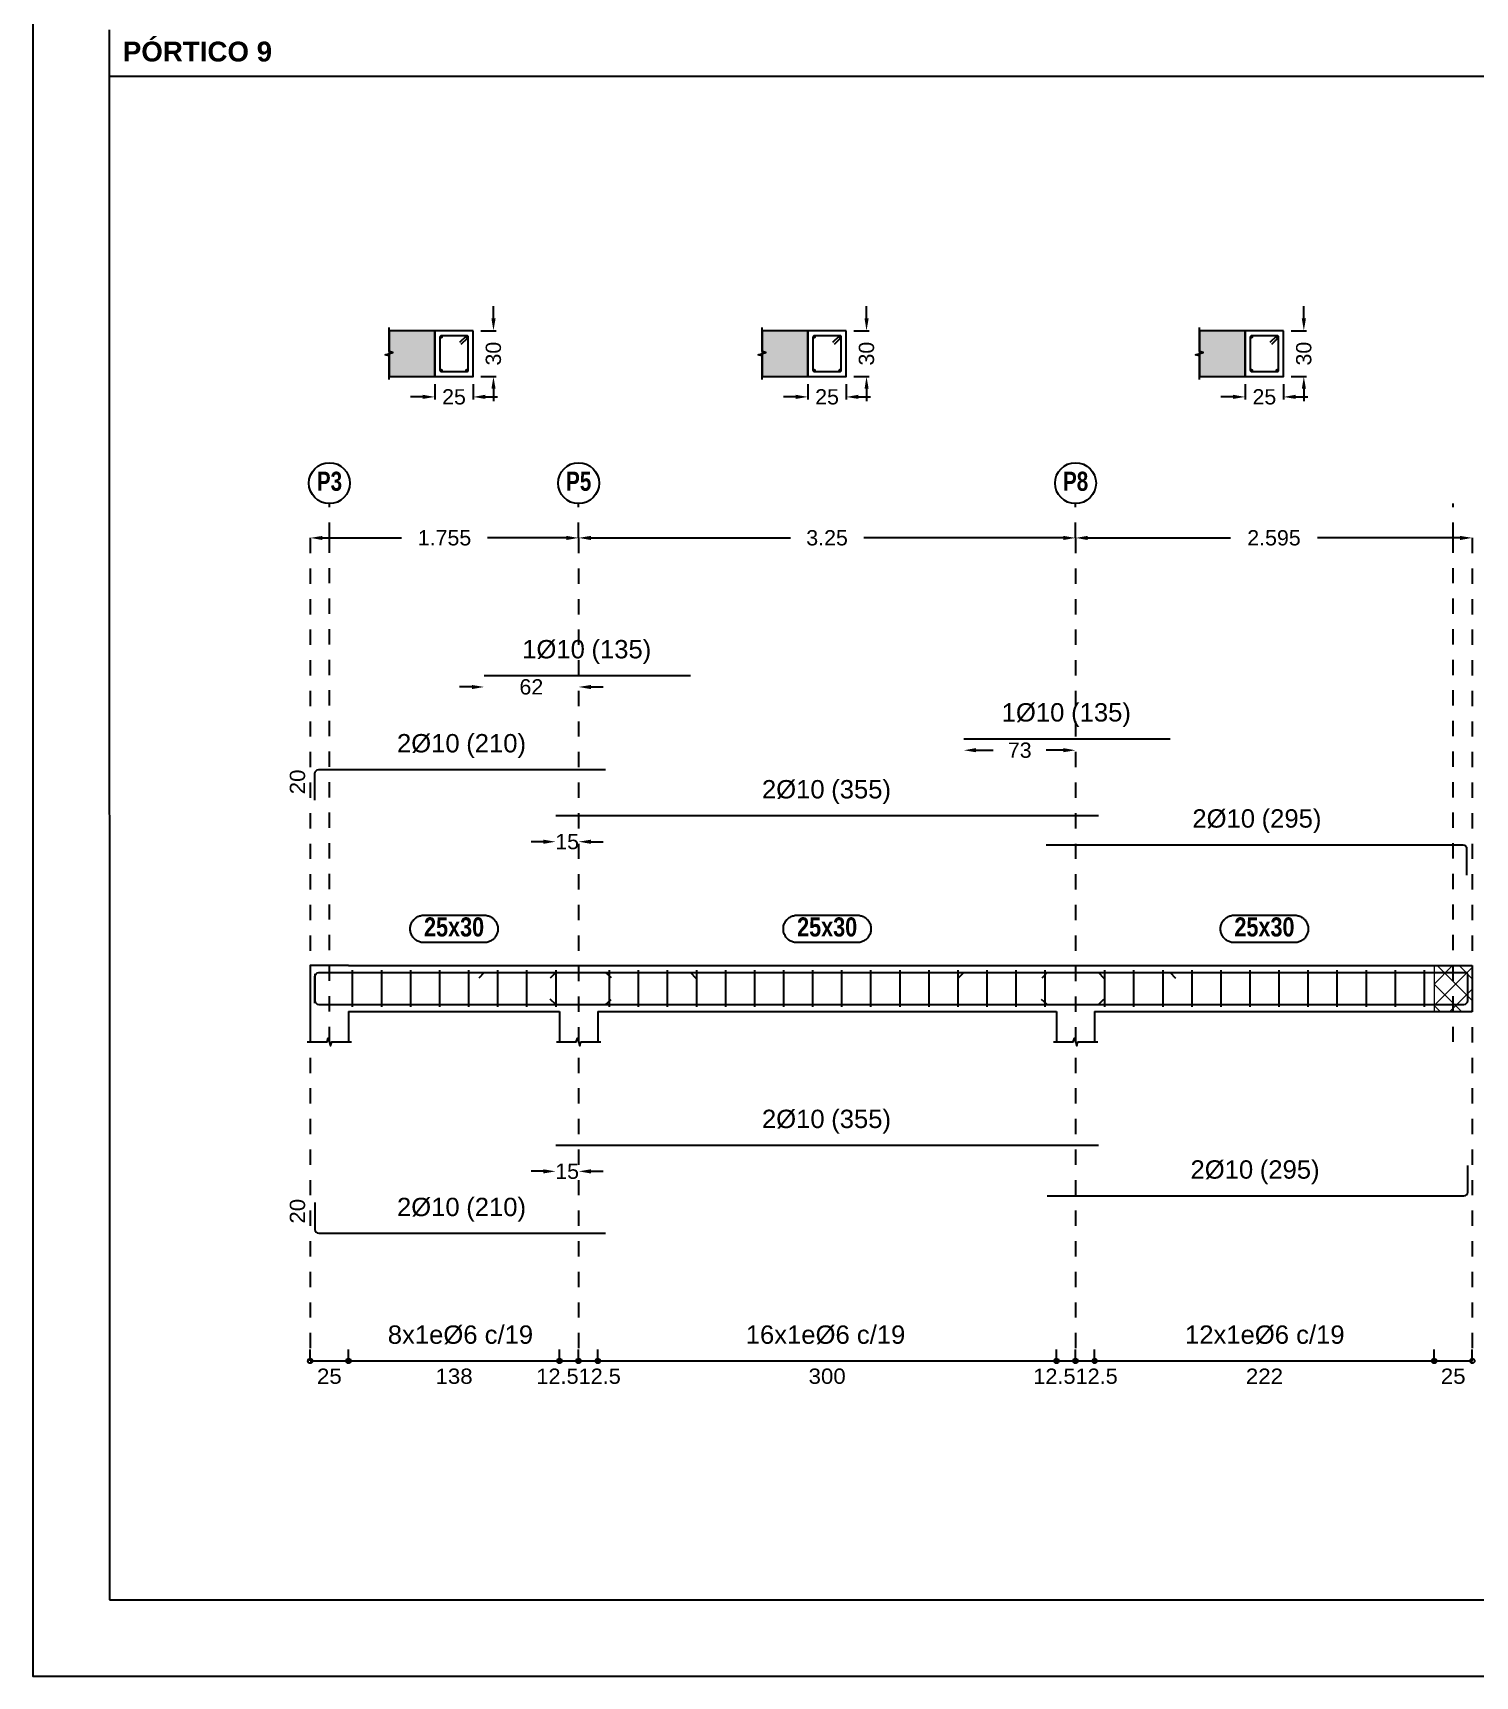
# Model space of a CAD drawing. Extents: x 2455 to 9764, y -806 to 181.
# Drawn here: x 5025.02 to 5034.45, y -500.15 to -489.4 of the extents above; entities that cross this region are included whole.
import ezdxf
from ezdxf.enums import TextEntityAlignment as Align

# ---------------------------------------------------------------- set-up
doc = ezdxf.new("R2010")
doc.units = 0
doc.header["$LTSCALE"] = 0.2
doc.header["$MEASUREMENT"] = 0
doc.linetypes.add('CYPE_RAYAPUNTO', pattern=[0.4125, 0.2025, -0.105, 0, -0.105])
doc.linetypes.add('PUNTOS2', pattern=[0.125, 0, -0.125])
doc.layers.add('01_cartela', color=6, linetype='CONTINUOUS', plot=False)
for name, color, linetype in [('01_cotas', 4, 'CONTINUOUS'), ('01_parcela', 7, 'CONTINUOUS'), ('01_primera', 5, 'CONTINUOUS'), ('01_texto cartela', 4, 'CONTINUOUS'), ('ALZ_CONT_NUDOS', 5, 'CONTINUOUS'), ('ALZ_CONT_VIG_HORMIGON', 5, 'CONTINUOUS'), ('ALZ_COT_COT_LIN_APOYOS', 120, 'CYPE_RAYAPUNTO'), ('ALZ_REF_REF_REFERENCIA', 3, 'CONTINUOUS'), ('ALZ_REF_TEXTO_REF_NOMBRE', 3, 'CONTINUOUS'), ('ARM_LONGITUDINAL_Ø10', 4, 'CONTINUOUS'), ('ARM_TRANSVERSAL_Ø6', 4, 'CONTINUOUS'), ('SEC_CONT_FORJADOS_SECCION', 8, 'CONTINUOUS'), ('SEC_CONT_VIG_HORMIGON_SECCION', 2, 'CONTINUOUS'), ('UNI_CORTANTES', 3, 'CONTINUOUS')]:
    doc.layers.add(name, color=color, linetype=linetype)
doc.layers.add('VIG_CARAS', color=5, linetype='CONTINUOUS', lineweight=9)
doc.styles.add('BERNARDO', font='GOTHICB.TTF')
doc.styles.add('CYPETXT_0.15', font='arial.ttf', dxfattribs={"height": 0.1})
doc.styles.add('Estilo1', font='swissel.ttf')
doc.styles.add('NIEVES2', font='sanss___.ttf')
doc.styles.add('NIEVES3', font='swisseb.ttf')
doc.styles.add('ROMANS', font='romans')
doc.dimstyles.new('DECIMAL-50', dxfattribs={"dimtxt": 0.08, "dimasz": 0.15, "dimexe": 0.05, "dimexo": 0.05, "dimgap": 0.09, "dimtad": 0, "dimzin": 0, "dimdsep": 46, "dimtxsty": 'ROMANS', "dimblk": 'DOTSMALL', "dimcen": 0.09, "dimclrt": 7, "dimadec": 0, "dimazin": 0, "dimtfac": 1.38, "dimtix": 1, "dimtofl": 0, "dimtmove": 2, "dimatfit": 3, "dimldrblk": 'OBLIQUE', "dimfxl": 1, "dimtolj": 1, "dimtzin": 0, "dimarcsym": 0})

# ---------------------------------------------------------------- blocks, each defined once
blk = doc.blocks.new('*D727')
at = {"layer": '01_cotas', "color": 0, "linetype": 'PUNTOS2', "lineweight": -2, "transparency": 16777216}
for p, q in [((5027.65, -491.698), (5027.65, -491.831)), ((5027.9, -491.698), (5027.9, -491.831))]:
    blk.add_line(p, q, dxfattribs=at)
at = {"layer": '01_cotas', "color": 0, "lineweight": -2, "transparency": 16777216}
for p, q in [((5027.57, -491.781), (5027.49, -491.781)), ((5027.98, -491.781), (5028.06, -491.781))]:
    blk.add_line(p, q, dxfattribs=at)
at = {"layer": '01_cotas', "color": 0, "transparency": 16777216}
for points in [[(5027.57, -491.767), (5027.57, -491.794), (5027.65, -491.781)], [(5027.98, -491.767), (5027.98, -491.794), (5027.9, -491.781)]]:
    blk.add_solid(points, dxfattribs=at)
at = {"layer": '01_cotas', "color": 5, "transparency": 16777216, "insert": (5027.775, -491.781), "char_height": 0.1, "attachment_point": 5, "style": 'Estilo1'}
blk.add_mtext('\\A1;25', dxfattribs=at)
blk = doc.blocks.new('*D728')
at = {"layer": '01_cotas', "color": 0, "lineweight": -2, "transparency": 16777216}
for p, q in [((5028.033, -491.268), (5028.033, -491.188)), ((5028.033, -491.728), (5028.033, -491.808))]:
    blk.add_line(p, q, dxfattribs=at)
at = {"layer": '01_cotas', "color": 0, "linetype": 'PUNTOS2', "lineweight": -2, "transparency": 16777216}
for p, q in [((5027.95, -491.348), (5028.083, -491.348)), ((5027.95, -491.648), (5028.083, -491.648))]:
    blk.add_line(p, q, dxfattribs=at)
at = {"layer": '01_cotas', "color": 0, "transparency": 16777216}
for points in [[(5028.02, -491.268), (5028.047, -491.268), (5028.033, -491.348)], [(5028.02, -491.728), (5028.047, -491.728), (5028.033, -491.648)]]:
    blk.add_solid(points, dxfattribs=at)
at = {"layer": '01_cotas', "color": 5, "transparency": 16777216, "insert": (5028.033, -491.498), "char_height": 0.1, "attachment_point": 5, "rotation": 90, "style": 'Estilo1'}
blk.add_mtext('\\A1;30', dxfattribs=at)
blk = doc.blocks.new('*D729')
at = {"layer": '01_cotas', "color": 0, "linetype": 'PUNTOS2', "lineweight": -2, "transparency": 16777216}
for p, q in [((5030.09, -491.698), (5030.09, -491.831)), ((5030.34, -491.698), (5030.34, -491.831))]:
    blk.add_line(p, q, dxfattribs=at)
at = {"layer": '01_cotas', "color": 0, "lineweight": -2, "transparency": 16777216}
for p, q in [((5030.01, -491.781), (5029.93, -491.781)), ((5030.42, -491.781), (5030.5, -491.781))]:
    blk.add_line(p, q, dxfattribs=at)
at = {"layer": '01_cotas', "color": 0, "transparency": 16777216}
for points in [[(5030.01, -491.767), (5030.01, -491.794), (5030.09, -491.781)], [(5030.42, -491.767), (5030.42, -491.794), (5030.34, -491.781)]]:
    blk.add_solid(points, dxfattribs=at)
at = {"layer": '01_cotas', "color": 5, "transparency": 16777216, "insert": (5030.215, -491.781), "char_height": 0.1, "attachment_point": 5, "style": 'Estilo1'}
blk.add_mtext('\\A1;25', dxfattribs=at)
blk = doc.blocks.new('*D730')
at = {"layer": '01_cotas', "color": 0, "lineweight": -2, "transparency": 16777216}
for p, q in [((5030.473, -491.268), (5030.473, -491.188)), ((5030.473, -491.728), (5030.473, -491.808))]:
    blk.add_line(p, q, dxfattribs=at)
at = {"layer": '01_cotas', "color": 0, "linetype": 'PUNTOS2', "lineweight": -2, "transparency": 16777216}
for p, q in [((5030.39, -491.348), (5030.523, -491.348)), ((5030.39, -491.648), (5030.523, -491.648))]:
    blk.add_line(p, q, dxfattribs=at)
at = {"layer": '01_cotas', "color": 0, "transparency": 16777216}
for points in [[(5030.46, -491.268), (5030.487, -491.268), (5030.473, -491.348)], [(5030.46, -491.728), (5030.487, -491.728), (5030.473, -491.648)]]:
    blk.add_solid(points, dxfattribs=at)
at = {"layer": '01_cotas', "color": 5, "transparency": 16777216, "insert": (5030.473, -491.498), "char_height": 0.1, "attachment_point": 5, "rotation": 90, "style": 'Estilo1'}
blk.add_mtext('\\A1;30', dxfattribs=at)
blk = doc.blocks.new('*D731')
at = {"layer": '01_cotas', "color": 0, "linetype": 'PUNTOS2', "lineweight": -2, "transparency": 16777216}
for p, q in [((5032.95, -491.698), (5032.95, -491.831)), ((5033.2, -491.698), (5033.2, -491.831))]:
    blk.add_line(p, q, dxfattribs=at)
at = {"layer": '01_cotas', "color": 0, "lineweight": -2, "transparency": 16777216}
for p, q in [((5032.87, -491.781), (5032.79, -491.781)), ((5033.28, -491.781), (5033.36, -491.781))]:
    blk.add_line(p, q, dxfattribs=at)
at = {"layer": '01_cotas', "color": 0, "transparency": 16777216}
for points in [[(5032.87, -491.767), (5032.87, -491.794), (5032.95, -491.781)], [(5033.28, -491.767), (5033.28, -491.794), (5033.2, -491.781)]]:
    blk.add_solid(points, dxfattribs=at)
at = {"layer": '01_cotas', "color": 5, "transparency": 16777216, "insert": (5033.075, -491.781), "char_height": 0.1, "attachment_point": 5, "style": 'Estilo1'}
blk.add_mtext('\\A1;25', dxfattribs=at)
blk = doc.blocks.new('*D732')
at = {"layer": '01_cotas', "color": 0, "lineweight": -2, "transparency": 16777216}
for p, q in [((5033.333, -491.268), (5033.333, -491.188)), ((5033.333, -491.728), (5033.333, -491.808))]:
    blk.add_line(p, q, dxfattribs=at)
at = {"layer": '01_cotas', "color": 0, "linetype": 'PUNTOS2', "lineweight": -2, "transparency": 16777216}
for p, q in [((5033.25, -491.348), (5033.383, -491.348)), ((5033.25, -491.648), (5033.383, -491.648))]:
    blk.add_line(p, q, dxfattribs=at)
at = {"layer": '01_cotas', "color": 0, "transparency": 16777216}
for points in [[(5033.32, -491.268), (5033.347, -491.268), (5033.333, -491.348)], [(5033.32, -491.728), (5033.347, -491.728), (5033.333, -491.648)]]:
    blk.add_solid(points, dxfattribs=at)
at = {"layer": '01_cotas', "color": 5, "transparency": 16777216, "insert": (5033.333, -491.498), "char_height": 0.1, "attachment_point": 5, "rotation": 90, "style": 'Estilo1'}
blk.add_mtext('\\A1;30', dxfattribs=at)
blk = doc.blocks.new('*D733')
at = {"layer": '01_cotas', "color": 0, "lineweight": -2, "transparency": 16777216}
for p, q in [((5026.915, -492.703), (5027.432, -492.703)), ((5028.51, -492.703), (5027.994, -492.703))]:
    blk.add_line(p, q, dxfattribs=at)
at = {"layer": '01_cotas', "color": 0, "transparency": 16777216}
for points in [[(5026.915, -492.69), (5026.915, -492.717), (5026.835, -492.703)], [(5028.51, -492.69), (5028.51, -492.717), (5028.59, -492.703)]]:
    blk.add_solid(points, dxfattribs=at)
at = {"layer": '01_cotas', "color": 5, "transparency": 16777216, "insert": (5027.713, -492.703), "char_height": 0.1, "attachment_point": 5, "style": 'Estilo1'}
blk.add_mtext('\\A1;1.755', dxfattribs=at)
blk = doc.blocks.new('*D734')
at = {"layer": '01_cotas', "color": 0, "lineweight": -2, "transparency": 16777216}
for p, q in [((5028.67, -492.703), (5029.975, -492.703)), ((5031.76, -492.703), (5030.455, -492.703))]:
    blk.add_line(p, q, dxfattribs=at)
at = {"layer": '01_cotas', "color": 0, "transparency": 16777216}
for points in [[(5028.67, -492.69), (5028.67, -492.717), (5028.59, -492.703)], [(5031.76, -492.69), (5031.76, -492.717), (5031.84, -492.703)]]:
    blk.add_solid(points, dxfattribs=at)
at = {"layer": '01_cotas', "color": 5, "transparency": 16777216, "insert": (5030.215, -492.703), "char_height": 0.1, "attachment_point": 5, "style": 'Estilo1'}
blk.add_mtext('\\A1;3.25', dxfattribs=at)
blk = doc.blocks.new('*D735')
at = {"layer": '01_cotas', "color": 0, "lineweight": -2, "transparency": 16777216}
for p, q in [((5031.92, -492.703), (5032.853, -492.703)), ((5034.355, -492.703), (5033.423, -492.703))]:
    blk.add_line(p, q, dxfattribs=at)
at = {"layer": '01_cotas', "color": 0, "transparency": 16777216}
for points in [[(5031.92, -492.69), (5031.92, -492.717), (5031.84, -492.703)], [(5034.355, -492.69), (5034.355, -492.717), (5034.435, -492.703)]]:
    blk.add_solid(points, dxfattribs=at)
at = {"layer": '01_cotas', "color": 5, "transparency": 16777216, "insert": (5033.138, -492.703), "char_height": 0.1, "attachment_point": 5, "style": 'Estilo1'}
blk.add_mtext('\\A1;2.595', dxfattribs=at)
blk = doc.blocks.new('*D736')
at = {"layer": '01_cotas', "color": 0, "lineweight": -2, "transparency": 16777216}
for p, q in [((5028.36, -494.69), (5028.28, -494.69)), ((5028.67, -494.69), (5028.75, -494.69))]:
    blk.add_line(p, q, dxfattribs=at)
at = {"layer": '01_cotas', "color": 0, "transparency": 16777216}
for points in [[(5028.36, -494.677), (5028.36, -494.704), (5028.44, -494.69)], [(5028.67, -494.677), (5028.67, -494.704), (5028.59, -494.69)]]:
    blk.add_solid(points, dxfattribs=at)
at = {"layer": '01_cotas', "color": 5, "transparency": 16777216, "insert": (5028.515, -494.69), "char_height": 0.1, "attachment_point": 5, "style": 'Estilo1'}
blk.add_mtext('\\A1;15', dxfattribs=at)
blk = doc.blocks.new('*D737')
at = {"layer": '01_cotas', "color": 0, "lineweight": -2, "transparency": 16777216}
for p, q in [((5028.36, -496.846), (5028.28, -496.846)), ((5028.67, -496.846), (5028.75, -496.846))]:
    blk.add_line(p, q, dxfattribs=at)
at = {"layer": '01_cotas', "color": 0, "transparency": 16777216}
for points in [[(5028.36, -496.833), (5028.36, -496.86), (5028.44, -496.846)], [(5028.67, -496.833), (5028.67, -496.86), (5028.59, -496.846)]]:
    blk.add_solid(points, dxfattribs=at)
at = {"layer": '01_cotas', "color": 5, "transparency": 16777216, "insert": (5028.515, -496.846), "char_height": 0.1, "attachment_point": 5, "style": 'Estilo1'}
blk.add_mtext('\\A1;15', dxfattribs=at)
blk = doc.blocks.new('*D738')
at = {"layer": '01_cotas', "color": 0, "lineweight": -2, "transparency": 16777216}
for p, q in [((5027.892, -493.678), (5027.812, -493.678)), ((5028.67, -493.678), (5028.75, -493.678))]:
    blk.add_line(p, q, dxfattribs=at)
at = {"layer": '01_cotas', "color": 0, "transparency": 16777216}
for points in [[(5027.892, -493.665), (5027.892, -493.692), (5027.972, -493.678)], [(5028.67, -493.665), (5028.67, -493.692), (5028.59, -493.678)]]:
    blk.add_solid(points, dxfattribs=at)
at = {"layer": '01_cotas', "color": 5, "transparency": 16777216, "insert": (5028.281, -493.678), "char_height": 0.1, "attachment_point": 5, "style": 'Estilo1'}
blk.add_mtext('\\A1;62', dxfattribs=at)
blk = doc.blocks.new('*D739')
at = {"layer": '01_cotas', "color": 0, "lineweight": -2, "transparency": 16777216}
for p, q in [((5031.189, -494.092), (5031.302, -494.092)), ((5031.76, -494.092), (5031.647, -494.092))]:
    blk.add_line(p, q, dxfattribs=at)
at = {"layer": '01_cotas', "color": 0, "transparency": 16777216}
for points in [[(5031.189, -494.078), (5031.189, -494.105), (5031.109, -494.092)], [(5031.76, -494.078), (5031.76, -494.105), (5031.84, -494.092)]]:
    blk.add_solid(points, dxfattribs=at)
at = {"layer": '01_cotas', "color": 5, "transparency": 16777216, "insert": (5031.475, -494.092), "char_height": 0.1, "attachment_point": 5, "style": 'Estilo1'}
blk.add_mtext('\\A1;73', dxfattribs=at)

msp = doc.modelspace()

# ---------------------------------------------------------------- hatches: boundary and pattern name
at = {"layer": 'SEC_CONT_FORJADOS_SECCION', "true_color": 0xdad7d3}
for points in [[(5027.35, -491.648), (5027.65, -491.648), (5027.65, -491.348), (5027.35, -491.348)], [(5029.79, -491.648), (5030.09, -491.648), (5030.09, -491.348), (5029.79, -491.348)], [(5032.65, -491.648), (5032.95, -491.648), (5032.95, -491.348), (5032.65, -491.348)]]:
    msp.add_hatch(color=254, dxfattribs=at).paths.add_polyline_path(points)

# ---------------------------------------------------------------- linework, layer by layer
at = {"layer": '01_cartela', "color": 3}
msp.add_lwpolyline([(5025.021, -478.613), (5025.021, -500.148), (5055.659, -500.148), (5055.659, -478.613)], close=True, dxfattribs=at)
at = {"layer": '01_parcela', "color": 7, "ltscale": 2.5}
for p, q in [((5025.52, -489.38), (5025.521, -499.648)), ((5025.521, -499.648), (5040.889, -499.648))]:
    msp.add_line(p, q, dxfattribs=at)
at = {"layer": '01_primera', "ltscale": 2.5}
msp.add_line((5025.52, -489.683), (5040.889, -489.683), dxfattribs=at)
at = {"layer": 'ALZ_CONT_NUDOS', "lineweight": 0}
for p, q in [((5034.185, -495.621), (5034.306, -495.5)), ((5034.185, -495.762), (5034.435, -495.512)), ((5034.435, -495.729), (5034.206, -495.5)), ((5034.435, -495.588), (5034.348, -495.5)), ((5034.365, -495.8), (5034.185, -495.621)), ((5034.289, -495.8), (5034.435, -495.654)), ((5034.224, -495.8), (5034.185, -495.762)), ((5034.43, -495.8), (5034.435, -495.795))]:
    msp.add_line(p, q, dxfattribs=at)
at = {"layer": 'ALZ_CONT_NUDOS'}
for p, q in [((5034.435, -495.5), (5034.435, -495.8)), ((5026.835, -495.8), (5026.835, -496)), ((5027.085, -495.8), (5027.085, -496)), ((5028.465, -495.8), (5028.465, -496)), ((5028.715, -495.8), (5028.715, -496)), ((5031.715, -495.8), (5031.715, -496)), ((5031.965, -495.8), (5031.965, -496))]:
    msp.add_line(p, q, dxfattribs=at)
for points in [[(5027.085, -495.5), (5026.835, -495.5), (5026.835, -495.8)], [(5028.465, -495.5), (5028.715, -495.5)], [(5031.715, -495.5), (5031.965, -495.5)], [(5034.185, -495.5), (5034.435, -495.5)], [(5034.185, -495.8), (5034.435, -495.8)], [(5026.815, -496), (5026.945, -496), (5026.953, -495.975), (5026.968, -496.025), (5026.975, -496), (5027.105, -496)], [(5028.445, -496), (5028.575, -496), (5028.583, -495.975), (5028.598, -496.025), (5028.605, -496), (5028.735, -496)], [(5031.695, -496), (5031.825, -496), (5031.833, -495.975), (5031.848, -496.025), (5031.855, -496), (5031.985, -496)]]:
    msp.add_lwpolyline(points, dxfattribs=at)
at = {"layer": 'ALZ_CONT_NUDOS', "lineweight": 0}
msp.add_lwpolyline([(5034.185, -495.5), (5034.185, -495.8), (5034.435, -495.8), (5034.435, -495.5), (5034.185, -495.5)], close=True, dxfattribs=at)
at = {"layer": 'ALZ_CONT_VIG_HORMIGON'}
for p, q in [((5027.085, -495.5), (5028.465, -495.5)), ((5028.715, -495.5), (5031.715, -495.5)), ((5031.965, -495.5), (5034.185, -495.5)), ((5027.085, -495.8), (5028.465, -495.8)), ((5028.715, -495.8), (5031.715, -495.8)), ((5031.965, -495.8), (5034.185, -495.8))]:
    msp.add_line(p, q, dxfattribs=at)
at = {"layer": 'ALZ_COT_COT_LIN_APOYOS'}
for p, q in [((5026.96, -492.703), (5026.96, -492.478)), ((5028.59, -492.703), (5028.59, -492.478)), ((5031.84, -492.703), (5031.84, -492.478)), ((5034.31, -492.703), (5034.31, -492.478)), ((5026.835, -492.703), (5026.835, -498.086)), ((5026.96, -496), (5026.96, -492.703)), ((5028.59, -492.703), (5028.59, -498.086)), ((5031.84, -492.703), (5031.84, -498.086)), ((5034.31, -496), (5034.31, -492.703)), ((5034.435, -492.703), (5034.435, -498.086))]:
    msp.add_line(p, q, dxfattribs=at)
at = {"layer": 'ALZ_REF_REF_REFERENCIA'}
for centre in [(5026.96, -492.345), (5028.59, -492.345), (5031.84, -492.345)]:
    msp.add_circle(centre, 0.134, dxfattribs=at)
at = {"layer": 'ALZ_REF_TEXTO_REF_NOMBRE', "color": 5}
for points in [[(5027.972, -495.17), (5027.978, -495.171), (5027.984, -495.171), (5027.99, -495.172), (5027.996, -495.174), (5028.001, -495.175), (5028.007, -495.178), (5028.012, -495.18), (5028.018, -495.183), (5028.023, -495.186), (5028.028, -495.19), (5028.032, -495.194), (5028.037, -495.198), (5028.041, -495.202), (5028.044, -495.207), (5028.048, -495.212), (5028.051, -495.217), (5028.054, -495.223), (5028.056, -495.228), (5028.058, -495.234), (5028.059, -495.24), (5028.061, -495.245), (5028.061, -495.251), (5028.062, -495.257), (5028.062, -495.263), (5028.061, -495.269), (5028.061, -495.275), (5028.059, -495.281), (5028.058, -495.287), (5028.056, -495.293), (5028.054, -495.298), (5028.051, -495.304), (5028.048, -495.309), (5028.044, -495.314), (5028.041, -495.319), (5028.037, -495.323), (5028.032, -495.327), (5028.028, -495.331), (5028.023, -495.335), (5028.018, -495.338), (5028.012, -495.341), (5028.007, -495.343), (5028.001, -495.345), (5027.996, -495.347), (5027.99, -495.349), (5027.984, -495.35), (5027.978, -495.35), (5027.972, -495.35), (5027.579, -495.35), (5027.573, -495.35), (5027.567, -495.35), (5027.561, -495.349), (5027.555, -495.347), (5027.549, -495.345), (5027.544, -495.343), (5027.538, -495.341), (5027.533, -495.338), (5027.528, -495.335), (5027.523, -495.331), (5027.519, -495.327), (5027.514, -495.323), (5027.51, -495.319), (5027.506, -495.314), (5027.503, -495.309), (5027.5, -495.304), (5027.497, -495.298), (5027.495, -495.293), (5027.493, -495.287), (5027.491, -495.281), (5027.49, -495.275), (5027.489, -495.269), (5027.489, -495.263), (5027.489, -495.257), (5027.489, -495.251), (5027.49, -495.245), (5027.491, -495.24), (5027.493, -495.234), (5027.495, -495.228), (5027.497, -495.223), (5027.5, -495.217), (5027.503, -495.212), (5027.506, -495.207), (5027.51, -495.202), (5027.514, -495.198), (5027.519, -495.194), (5027.523, -495.19), (5027.528, -495.186), (5027.533, -495.183), (5027.538, -495.18), (5027.544, -495.178), (5027.549, -495.175), (5027.555, -495.174), (5027.561, -495.172), (5027.567, -495.171), (5027.573, -495.171), (5027.579, -495.17), (5027.972, -495.17)], [(5030.412, -495.17), (5030.418, -495.171), (5030.424, -495.171), (5030.43, -495.172), (5030.436, -495.174), (5030.441, -495.175), (5030.447, -495.178), (5030.452, -495.18), (5030.458, -495.183), (5030.463, -495.186), (5030.468, -495.19), (5030.472, -495.194), (5030.477, -495.198), (5030.481, -495.202), (5030.484, -495.207), (5030.488, -495.212), (5030.491, -495.217), (5030.494, -495.223), (5030.496, -495.228), (5030.498, -495.234), (5030.499, -495.24), (5030.501, -495.245), (5030.501, -495.251), (5030.502, -495.257), (5030.502, -495.263), (5030.501, -495.269), (5030.501, -495.275), (5030.499, -495.281), (5030.498, -495.287), (5030.496, -495.293), (5030.494, -495.298), (5030.491, -495.304), (5030.488, -495.309), (5030.484, -495.314), (5030.481, -495.319), (5030.477, -495.323), (5030.472, -495.327), (5030.468, -495.331), (5030.463, -495.335), (5030.458, -495.338), (5030.452, -495.341), (5030.447, -495.343), (5030.441, -495.345), (5030.436, -495.347), (5030.43, -495.349), (5030.424, -495.35), (5030.418, -495.35), (5030.412, -495.35), (5030.019, -495.35), (5030.013, -495.35), (5030.007, -495.35), (5030.001, -495.349), (5029.995, -495.347), (5029.989, -495.345), (5029.984, -495.343), (5029.978, -495.341), (5029.973, -495.338), (5029.968, -495.335), (5029.963, -495.331), (5029.959, -495.327), (5029.954, -495.323), (5029.95, -495.319), (5029.946, -495.314), (5029.943, -495.309), (5029.94, -495.304), (5029.937, -495.298), (5029.935, -495.293), (5029.933, -495.287), (5029.931, -495.281), (5029.93, -495.275), (5029.929, -495.269), (5029.929, -495.263), (5029.929, -495.257), (5029.929, -495.251), (5029.93, -495.245), (5029.931, -495.24), (5029.933, -495.234), (5029.935, -495.228), (5029.937, -495.223), (5029.94, -495.217), (5029.943, -495.212), (5029.946, -495.207), (5029.95, -495.202), (5029.954, -495.198), (5029.959, -495.194), (5029.963, -495.19), (5029.968, -495.186), (5029.973, -495.183), (5029.978, -495.18), (5029.984, -495.178), (5029.989, -495.175), (5029.995, -495.174), (5030.001, -495.172), (5030.007, -495.171), (5030.013, -495.171), (5030.019, -495.17), (5030.412, -495.17)], [(5033.272, -495.17), (5033.278, -495.171), (5033.284, -495.171), (5033.29, -495.172), (5033.296, -495.174), (5033.301, -495.175), (5033.307, -495.178), (5033.312, -495.18), (5033.318, -495.183), (5033.323, -495.186), (5033.328, -495.19), (5033.332, -495.194), (5033.337, -495.198), (5033.341, -495.202), (5033.344, -495.207), (5033.348, -495.212), (5033.351, -495.217), (5033.354, -495.223), (5033.356, -495.228), (5033.358, -495.234), (5033.359, -495.24), (5033.361, -495.245), (5033.361, -495.251), (5033.362, -495.257), (5033.362, -495.263), (5033.361, -495.269), (5033.361, -495.275), (5033.359, -495.281), (5033.358, -495.287), (5033.356, -495.293), (5033.354, -495.298), (5033.351, -495.304), (5033.348, -495.309), (5033.344, -495.314), (5033.341, -495.319), (5033.337, -495.323), (5033.332, -495.327), (5033.328, -495.331), (5033.323, -495.335), (5033.318, -495.338), (5033.312, -495.341), (5033.307, -495.343), (5033.301, -495.345), (5033.296, -495.347), (5033.29, -495.349), (5033.284, -495.35), (5033.278, -495.35), (5033.272, -495.35), (5032.879, -495.35), (5032.873, -495.35), (5032.867, -495.35), (5032.861, -495.349), (5032.855, -495.347), (5032.849, -495.345), (5032.844, -495.343), (5032.838, -495.341), (5032.833, -495.338), (5032.828, -495.335), (5032.823, -495.331), (5032.819, -495.327), (5032.814, -495.323), (5032.81, -495.319), (5032.806, -495.314), (5032.803, -495.309), (5032.8, -495.304), (5032.797, -495.298), (5032.795, -495.293), (5032.793, -495.287), (5032.791, -495.281), (5032.79, -495.275), (5032.789, -495.269), (5032.789, -495.263), (5032.789, -495.257), (5032.789, -495.251), (5032.79, -495.245), (5032.791, -495.24), (5032.793, -495.234), (5032.795, -495.228), (5032.797, -495.223), (5032.8, -495.217), (5032.803, -495.212), (5032.806, -495.207), (5032.81, -495.202), (5032.814, -495.198), (5032.819, -495.194), (5032.823, -495.19), (5032.828, -495.186), (5032.833, -495.183), (5032.838, -495.18), (5032.844, -495.178), (5032.849, -495.175), (5032.855, -495.174), (5032.861, -495.172), (5032.867, -495.171), (5032.873, -495.171), (5032.879, -495.17), (5033.272, -495.17)]]:
    msp.add_lwpolyline(points, close=True, dxfattribs=at)
at = {"layer": 'ARM_LONGITUDINAL_Ø10'}
for p, q in [((5027.972, -495.546), (5027.937, -495.582)), ((5028.44, -495.546), (5028.405, -495.582)), ((5028.765, -495.546), (5028.804, -495.578)), ((5029.322, -495.546), (5029.357, -495.582)), ((5031.109, -495.546), (5031.073, -495.582)), ((5031.655, -495.546), (5031.62, -495.582)), ((5031.99, -495.546), (5032.026, -495.582)), ((5032.459, -495.546), (5032.494, -495.582)), ((5028.44, -495.754), (5028.405, -495.719)), ((5028.765, -495.754), (5028.804, -495.723)), ((5031.655, -495.754), (5031.618, -495.722)), ((5031.99, -495.754), (5032.026, -495.719))]:
    msp.add_line(p, q, dxfattribs=at)
for points in [[(5027.972, -493.603), (5029.322, -493.603)], [(5031.109, -494.017), (5032.459, -494.017)], [(5026.865, -494.418), (5026.865, -494.243), (5026.867, -494.234), (5026.873, -494.226), (5026.881, -494.22), (5026.89, -494.218), (5028.765, -494.218)], [(5028.44, -494.519), (5031.99, -494.519)], [(5031.648, -494.71), (5034.373, -494.71), (5034.383, -494.712), (5034.391, -494.718), (5034.396, -494.726), (5034.398, -494.735), (5034.398, -494.91)], [(5026.865, -495.746), (5026.865, -495.571), (5026.867, -495.562), (5026.873, -495.554), (5026.881, -495.548), (5026.89, -495.546), (5028.765, -495.546)], [(5026.865, -495.554), (5026.865, -495.729), (5026.867, -495.739), (5026.873, -495.747), (5026.881, -495.753), (5026.89, -495.754), (5028.765, -495.754)], [(5027.972, -495.546), (5029.322, -495.546)], [(5028.44, -495.546), (5031.99, -495.546)], [(5031.109, -495.546), (5032.459, -495.546)], [(5031.655, -495.546), (5034.405, -495.546)], [(5031.655, -495.754), (5034.38, -495.754), (5034.39, -495.753), (5034.398, -495.747), (5034.403, -495.739), (5034.405, -495.729), (5034.405, -495.554)], [(5028.44, -495.754), (5031.99, -495.754)], [(5028.44, -496.675), (5031.99, -496.675)], [(5031.655, -497.007), (5034.38, -497.007), (5034.39, -497.005), (5034.398, -496.999), (5034.403, -496.991), (5034.405, -496.982), (5034.405, -496.807)], [(5026.865, -497.051), (5026.865, -497.226), (5026.867, -497.236), (5026.873, -497.244), (5026.881, -497.249), (5026.89, -497.251), (5028.765, -497.251)]]:
    msp.add_lwpolyline(points, dxfattribs=at)
for centre in [(5027.691, -491.389), (5027.859, -491.389), (5030.131, -491.389), (5030.299, -491.389), (5032.991, -491.389), (5033.159, -491.389), (5027.691, -491.607), (5027.859, -491.607), (5030.131, -491.607), (5030.299, -491.607), (5032.991, -491.607), (5033.159, -491.607)]:
    msp.add_circle(centre, 0.005, dxfattribs=at)
at = {"layer": 'ARM_TRANSVERSAL_Ø6'}
for p, q in [((5027.11, -495.53), (5027.11, -495.77)), ((5027.3, -495.53), (5027.3, -495.77)), ((5027.49, -495.53), (5027.49, -495.77)), ((5027.68, -495.53), (5027.68, -495.77)), ((5027.87, -495.53), (5027.87, -495.77)), ((5028.06, -495.53), (5028.06, -495.77)), ((5028.25, -495.53), (5028.25, -495.77)), ((5028.44, -495.53), (5028.44, -495.77)), ((5028.79, -495.53), (5028.79, -495.77)), ((5028.98, -495.53), (5028.98, -495.77)), ((5029.17, -495.53), (5029.17, -495.77)), ((5029.36, -495.53), (5029.36, -495.77)), ((5029.55, -495.53), (5029.55, -495.77)), ((5029.74, -495.53), (5029.74, -495.77)), ((5029.93, -495.53), (5029.93, -495.77)), ((5030.12, -495.53), (5030.12, -495.77)), ((5030.31, -495.53), (5030.31, -495.77)), ((5030.5, -495.53), (5030.5, -495.77)), ((5030.69, -495.53), (5030.69, -495.77)), ((5030.88, -495.53), (5030.88, -495.77)), ((5031.07, -495.53), (5031.07, -495.77)), ((5031.26, -495.53), (5031.26, -495.77)), ((5031.45, -495.53), (5031.45, -495.77)), ((5031.64, -495.53), (5031.64, -495.77)), ((5032.03, -495.53), (5032.03, -495.77)), ((5032.22, -495.53), (5032.22, -495.77)), ((5032.41, -495.53), (5032.41, -495.77)), ((5032.6, -495.53), (5032.6, -495.77)), ((5032.79, -495.53), (5032.79, -495.77)), ((5032.98, -495.53), (5032.98, -495.77)), ((5033.17, -495.53), (5033.17, -495.77)), ((5033.36, -495.53), (5033.36, -495.77)), ((5033.55, -495.53), (5033.55, -495.77)), ((5033.74, -495.53), (5033.74, -495.77)), ((5033.93, -495.53), (5033.93, -495.77)), ((5034.12, -495.53), (5034.12, -495.77))]:
    msp.add_line(p, q, dxfattribs=at)
for points in [[(5027.823, -491.437), (5027.865, -491.394), (5027.866, -491.393), (5027.867, -491.392), (5027.867, -491.39), (5027.867, -491.389), (5027.867, -491.387), (5027.867, -491.385), (5027.866, -491.384), (5027.865, -491.383), (5027.864, -491.382), (5027.862, -491.381), (5027.861, -491.381), (5027.859, -491.381), (5027.691, -491.381), (5027.688, -491.381), (5027.686, -491.383), (5027.684, -491.385), (5027.683, -491.389), (5027.683, -491.607), (5027.684, -491.61), (5027.686, -491.612), (5027.688, -491.614), (5027.691, -491.615), (5027.859, -491.615), (5027.862, -491.614), (5027.865, -491.612), (5027.867, -491.61), (5027.867, -491.607), (5027.867, -491.389), (5027.867, -491.387), (5027.867, -491.385), (5027.866, -491.384), (5027.865, -491.383), (5027.864, -491.382), (5027.862, -491.381), (5027.861, -491.381), (5027.859, -491.381), (5027.858, -491.381), (5027.856, -491.381), (5027.855, -491.382), (5027.854, -491.383), (5027.811, -491.425)], [(5030.263, -491.437), (5030.305, -491.394), (5030.306, -491.393), (5030.307, -491.392), (5030.307, -491.39), (5030.307, -491.389), (5030.307, -491.387), (5030.307, -491.385), (5030.306, -491.384), (5030.305, -491.383), (5030.304, -491.382), (5030.302, -491.381), (5030.301, -491.381), (5030.299, -491.381), (5030.131, -491.381), (5030.128, -491.381), (5030.126, -491.383), (5030.124, -491.385), (5030.123, -491.389), (5030.123, -491.607), (5030.124, -491.61), (5030.126, -491.612), (5030.128, -491.614), (5030.131, -491.615), (5030.299, -491.615), (5030.302, -491.614), (5030.305, -491.612), (5030.307, -491.61), (5030.307, -491.607), (5030.307, -491.389), (5030.307, -491.387), (5030.307, -491.385), (5030.306, -491.384), (5030.305, -491.383), (5030.304, -491.382), (5030.302, -491.381), (5030.301, -491.381), (5030.299, -491.381), (5030.298, -491.381), (5030.296, -491.381), (5030.295, -491.382), (5030.294, -491.383), (5030.251, -491.425)], [(5033.123, -491.437), (5033.165, -491.394), (5033.166, -491.393), (5033.167, -491.392), (5033.167, -491.39), (5033.167, -491.389), (5033.167, -491.387), (5033.167, -491.385), (5033.166, -491.384), (5033.165, -491.383), (5033.164, -491.382), (5033.162, -491.381), (5033.161, -491.381), (5033.159, -491.381), (5032.991, -491.381), (5032.988, -491.381), (5032.986, -491.383), (5032.984, -491.385), (5032.983, -491.389), (5032.983, -491.607), (5032.984, -491.61), (5032.986, -491.612), (5032.988, -491.614), (5032.991, -491.615), (5033.159, -491.615), (5033.162, -491.614), (5033.165, -491.612), (5033.167, -491.61), (5033.167, -491.607), (5033.167, -491.389), (5033.167, -491.387), (5033.167, -491.385), (5033.166, -491.384), (5033.165, -491.383), (5033.164, -491.382), (5033.162, -491.381), (5033.161, -491.381), (5033.159, -491.381), (5033.158, -491.381), (5033.156, -491.381), (5033.155, -491.382), (5033.154, -491.383), (5033.111, -491.425)]]:
    msp.add_lwpolyline(points, dxfattribs=at)
at = {"layer": 'SEC_CONT_FORJADOS_SECCION'}
for points in [[(5027.35, -491.668), (5027.35, -491.513), (5027.325, -491.505), (5027.375, -491.49), (5027.35, -491.483), (5027.35, -491.328)], [(5027.35, -491.648), (5027.65, -491.648), (5027.65, -491.348), (5027.35, -491.348)], [(5029.79, -491.668), (5029.79, -491.513), (5029.765, -491.505), (5029.815, -491.49), (5029.79, -491.483), (5029.79, -491.328)], [(5029.79, -491.648), (5030.09, -491.648), (5030.09, -491.348), (5029.79, -491.348)], [(5032.65, -491.668), (5032.65, -491.513), (5032.625, -491.505), (5032.675, -491.49), (5032.65, -491.483), (5032.65, -491.328)], [(5032.65, -491.648), (5032.95, -491.648), (5032.95, -491.348), (5032.65, -491.348)]]:
    msp.add_lwpolyline(points, dxfattribs=at)
at = {"layer": 'SEC_CONT_FORJADOS_SECCION', "color": 254, "true_color": 0xdad7d3}
for points in [[(5027.35, -491.648), (5027.65, -491.648), (5027.65, -491.348), (5027.35, -491.348)], [(5029.79, -491.648), (5030.09, -491.648), (5030.09, -491.348), (5029.79, -491.348)], [(5032.65, -491.648), (5032.95, -491.648), (5032.95, -491.348), (5032.65, -491.348)]]:
    msp.add_lwpolyline(points, close=True, dxfattribs=at)
at = {"layer": 'SEC_CONT_VIG_HORMIGON_SECCION'}
for points in [[(5027.9, -491.348), (5027.65, -491.348), (5027.65, -491.648), (5027.9, -491.648), (5027.9, -491.348)], [(5030.34, -491.348), (5030.09, -491.348), (5030.09, -491.648), (5030.34, -491.648), (5030.34, -491.348)], [(5033.2, -491.348), (5032.95, -491.348), (5032.95, -491.648), (5033.2, -491.648), (5033.2, -491.348)]]:
    msp.add_lwpolyline(points, close=True, dxfattribs=at)
at = {"layer": 'UNI_CORTANTES', "color": 2}
for p, q in [((5026.835, -498.086), (5026.835, -498.011)), ((5027.085, -498.086), (5027.085, -498.011)), ((5028.465, -498.086), (5028.465, -498.011)), ((5028.59, -498.086), (5028.59, -498.011)), ((5028.715, -498.086), (5028.715, -498.011)), ((5031.715, -498.086), (5031.715, -498.011)), ((5031.84, -498.086), (5031.84, -498.011)), ((5031.965, -498.086), (5031.965, -498.011)), ((5034.185, -498.086), (5034.185, -498.011))]:
    msp.add_line(p, q, dxfattribs=at)
for points in [[(5026.835, -498.086), (5027.085, -498.086), (5027.085, -498.011)], [(5027.085, -498.086), (5028.465, -498.086), (5028.465, -498.011)], [(5028.465, -498.086), (5028.59, -498.086), (5028.59, -498.011)], [(5028.59, -498.086), (5028.715, -498.086), (5028.715, -498.011)], [(5028.715, -498.086), (5031.715, -498.086), (5031.715, -498.011)], [(5031.715, -498.086), (5031.84, -498.086), (5031.84, -498.011)], [(5031.84, -498.086), (5031.965, -498.086), (5031.965, -498.011)], [(5031.965, -498.086), (5034.185, -498.086), (5034.185, -498.011)], [(5034.185, -498.086), (5034.435, -498.086), (5034.435, -498.011)]]:
    msp.add_lwpolyline(points, dxfattribs=at)
for centre in [(5026.835, -498.086), (5027.085, -498.086), (5027.085, -498.086), (5028.465, -498.086), (5028.465, -498.086), (5028.59, -498.086), (5028.59, -498.086), (5028.715, -498.086), (5028.715, -498.086), (5031.715, -498.086), (5031.715, -498.086), (5031.84, -498.086), (5031.84, -498.086), (5031.965, -498.086), (5031.965, -498.086), (5034.185, -498.086), (5034.185, -498.086), (5034.435, -498.086)]:
    msp.add_circle(centre, 0.015, dxfattribs=at)

# ---------------------------------------------------------------- texts
at = {"layer": '01_texto cartela', "color": 7, "style": 'NIEVES3'}
msp.add_text('PÓRTICO 9', height=0.1297, dxfattribs=at).set_placement((5025.609, -489.587))
at = {"layer": 'ALZ_REF_TEXTO_REF_NOMBRE', "color": 5, "style": 'BERNARDO'}
for s, width, p, p2 in [('P3', 0.846434, (5026.878, -492.395), (5027.043, -492.395)), ('P5', 0.846434, (5028.508, -492.395), (5028.673, -492.395)), ('P8', 0.846434, (5031.758, -492.395), (5031.923, -492.395)), ('25x30', 0.806421, (5027.579, -495.31), (5027.972, -495.31)), ('25x30', 0.806421, (5030.019, -495.31), (5030.412, -495.31)), ('25x30', 0.806421, (5032.879, -495.31), (5033.272, -495.31))]:
    msp.add_text(s, height=0.125, dxfattribs=dict(at, width=width)).set_placement(p, p2, align=Align.FIT)
at = {"layer": 'UNI_CORTANTES', "color": 4, "style": 'CYPETXT_0.15', "width": 1.042546}
for p, p2 in [((5026.801, -494.38), (5026.801, -494.218)), ((5026.801, -497.188), (5026.801, -497.026))]:
    msp.add_text('20', height=0.1, rotation=90, dxfattribs=at).set_placement(p, p2, align=Align.FIT)
at = {"layer": 'UNI_CORTANTES', "color": 2, "style": 'CYPETXT_0.15'}
for s, width, p, p2 in [('25', 1.042546, (5026.879, -498.236), (5027.041, -498.236)), ('138', 1.042546, (5027.654, -498.236), (5027.897, -498.236)), ('12.5', 1.015093, (5028.314, -498.236), (5028.59, -498.236)), ('12.5', 1.015093, (5028.59, -498.236), (5028.866, -498.236)), ('300', 1.042546, (5030.094, -498.236), (5030.337, -498.236)), ('12.5', 1.015093, (5031.564, -498.236), (5031.84, -498.236)), ('12.5', 1.015093, (5031.84, -498.236), (5032.116, -498.236)), ('222', 1.042546, (5032.954, -498.236), (5033.197, -498.236)), ('25', 1.042546, (5034.229, -498.236), (5034.391, -498.236))]:
    msp.add_text(s, height=0.1, dxfattribs=dict(at, width=width)).set_placement(p, p2, align=Align.FIT)
at = {"layer": 'VIG_CARAS', "color": 5, "style": 'NIEVES2'}
for s, p in [('1%%c10', (5028.221, -493.527)), ('(135)', (5028.674, -493.527)), ('1%%c10', (5031.357, -493.94)), ('(135)', (5031.811, -493.94)), ('2%%c10', (5027.402, -494.142)), ('(210)', (5027.855, -494.142)), ('2%%c10', (5029.789, -494.443)), ('(355)', (5030.242, -494.443)), ('2%%c10', (5032.604, -494.634)), ('(295)', (5033.057, -494.634)), ('2%%c10', (5029.789, -496.599)), ('(355)', (5030.242, -496.599)), ('(295)', (5033.045, -496.93)), ('2%%c10', (5032.592, -496.93)), ('2%%c10', (5027.402, -497.175)), ('(210)', (5027.855, -497.175))]:
    msp.add_text(s, height=0.12, dxfattribs=at).set_placement(p, align=Align.BOTTOM_LEFT)
at = {"layer": 'VIG_CARAS', "color": 4, "style": 'NIEVES2'}
for s, p in [('8x1e%%c6 c/19', (5027.342, -498.01)), ('16x1e%%c6 c/19', (5029.683, -498.01)), ('12x1e%%c6 c/19', (5032.556, -498.01))]:
    msp.add_text(s, height=0.12, dxfattribs=at).set_placement(p, align=Align.BOTTOM_LEFT)

# ---------------------------------------------------------------- dimensions: what is measured, and where the dimension line sits
at = {"layer": '01_cotas', "color": 2}
for p1, p2, distance, text, picture, middle in [((5027.9, -491.648), (5027.9, -491.348), -0.133, '30', '*D728', (5028.033, -491.498)), ((5030.34, -491.648), (5030.34, -491.348), -0.133, '30', '*D730', (5030.473, -491.498)), ((5033.2, -491.648), (5033.2, -491.348), -0.133, '30', '*D732', (5033.333, -491.498)), ((5027.65, -491.648), (5027.9, -491.648), -0.133, '25', '*D727', (5027.775, -491.781)), ((5030.09, -491.648), (5030.34, -491.648), -0.133, '25', '*D729', (5030.215, -491.781)), ((5032.95, -491.648), (5033.2, -491.648), -0.133, '25', '*D731', (5033.075, -491.781)), ((5028.59, -492.703), (5026.835, -492.703), 0, '1.755', '*D733', (5027.713, -492.703)), ((5031.84, -492.703), (5028.59, -492.703), 0, '3.25', '*D734', (5030.215, -492.703)), ((5034.435, -492.703), (5031.84, -492.703), 0, '2.595', '*D735', (5033.138, -492.703)), ((5027.972, -493.678), (5028.59, -493.678), 0, '62', '*D738', (5028.281, -493.678)), ((5031.109, -494.092), (5031.84, -494.092), 0, '73', '*D739', (5031.475, -494.092)), ((5028.44, -494.69), (5028.59, -494.69), 0, '15', '*D736', (5028.515, -494.69)), ((5028.44, -496.846), (5028.59, -496.846), 0, '15', '*D737', (5028.515, -496.846))]:
    dim = msp.add_aligned_dim(p1=p1, p2=p2, distance=distance, text=text, dimstyle='DECIMAL-50', override={"dimtxt": 0.1, "dimasz": 0.08, "dimtxsty": 'Estilo1', "dimsah": 1, "dimclrt": 5, "dimfxl": 0.09, "dimarcsym": 2}, dxfattribs=at)
    dim.commit()
    dim.dimension.update_dxf_attribs({"geometry": picture, "text_midpoint": middle})

doc.saveas('drawing.dxf')
